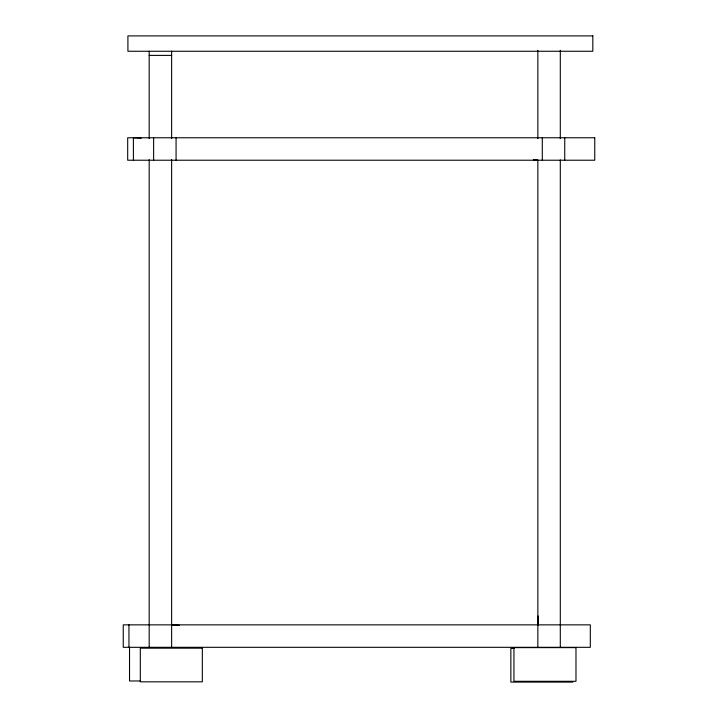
<?xml version="1.0" encoding="UTF-8"?>
<svg xmlns="http://www.w3.org/2000/svg" width="718" height="718" viewBox="0 0 718 718"><rect width="100%" height="100%" fill="white"/><g stroke="black" fill="none" stroke-linecap="round" stroke-linejoin="round"><path stroke-width="1.08" d="M538.051 624.911L538.132 615.954M149.182 55.394L171.629 55.394M537.683 647.313L123.245 647.313L123.245 624.857L590.313 624.857L590.313 647.313L537.854 647.313L537.854 159.926L533.357 159.728M514.178 648.426L510.857 648.426L510.857 682.1L572.883 682.1M140.602 680.978L129.527 680.978L129.527 647.313M141.213 138.197L133.395 137.766L133.395 160.222M171.629 624.857L179.446 625.342M564.743 137.766L564.743 160.222M560.3 50.296L560.3 138.646M560.3 159.926L560.3 647.313M542.287 137.766L542.287 160.222M537.854 50.287L537.854 138.655M176.072 137.766L176.072 160.222M171.629 51.256L171.629 138.646M171.629 159.647L171.629 647.313M153.625 137.766L153.625 160.222M149.182 51.256L149.182 138.646M149.182 159.647L149.182 647.313M128.953 624.857L128.953 647.313M592.826 35.9L127.912 35.9L127.912 51.256L592.826 51.256L592.826 35.9M594.755 137.766L127.687 137.766L127.687 160.222L594.755 160.222L594.755 137.766M575.98 647.618L513.944 647.618L513.944 681.292L575.98 681.292L575.98 647.618M202.332 648.166L140.306 648.166L140.306 681.831L202.332 681.831L202.332 648.166"/></g></svg>
